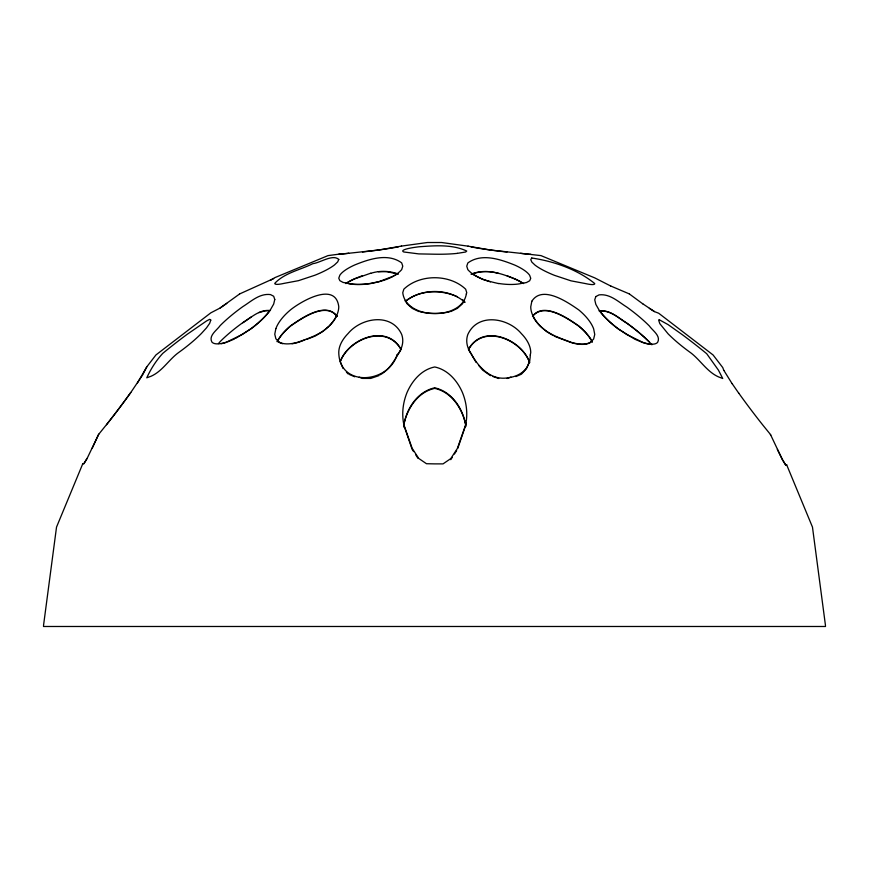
<?xml version="1.0" encoding="UTF-8"?>
<svg xmlns="http://www.w3.org/2000/svg" width="869" height="869" viewBox="0 0 869 869"><rect width="100%" height="100%" fill="white"/><g stroke="black" fill="none" stroke-linecap="round" stroke-linejoin="round"><path stroke-width="1.3" d="M403.607 426.94C405.682 409.766 416.935 391.669 434.75 387.802C452.412 391.81 463.492 409.451 465.903 426.451M43.504 625.647L56.528 527.103L82.816 463.644L83.88 463.644L87.074 458.376M82.816 463.644L83.88 463.774L87.074 458.517L98.794 434.131M403.846 424.496C407.3 408.495 417.783 391.93 434.75 388.378C451.706 392.115 462.221 408.517 465.665 424.583M457.8 448.295L465.665 425.321A84.945 67.032 9.7 0 0 466.132 422.703M239.616 293.961L220.15 307.995L210.809 312.851L155.909 354.976L146.752 366.903L137.411 383.001M146.785 366.903L142.494 375.169L130.785 392.506A84.945 8.82 -52.5 0 1 106.507 424.702M529.655 360.961L526.462 368.717L521.378 374.213L515.849 376.581M92.168 448.339L98.545 434.5L106.507 424.626A84.945 8.82 -52.5 0 0 130.785 392.44M340.387 361.113C349.175 338.313 386.944 323.442 401.033 349.295M340.387 361.417C349.175 338.606 386.944 323.789 401.033 349.631M464.383 300.424L462.46 303.792L457.376 308.354L450.75 311.591M468.478 349.349C482.914 323.04 521.291 339.04 529.655 362.34M468.478 349.675C482.914 323.377 521.291 339.334 529.655 362.645M450.75 459.668L452.228 457.409M454.433 454.02L456.649 450.631M532.48 316.316C543.559 301.413 567.794 318.347 578.743 325.897A50.359 24.451 25.2 0 1 592.289 341.756M533.11 315.708C544.961 302.564 567.729 318.575 578.743 326.157A50.359 24.451 25.2 0 1 592.289 342.028M218.456 343.603L220.15 341.615A50.359 11.797 -35.6 0 1 242.777 322.66L251.054 317.066M405.443 301.228C421.791 288.16 449.186 288.008 464.861 302.271M405.443 301.402C419.629 289.638 440.996 289.42 457.376 296.72M592.05 340.909L590.453 342.516A25.94 12.59 25.2 0 1 571.02 342.516L554.465 336.27M328.449 326.744L322.768 331.545L315.045 336.118L306.768 339.344M270.487 280.329L274.745 277.678L328.037 255.605L338.791 254.182A31.795 0.543 -7.5 0 0 348.143 253.357L348.849 253.259M380.144 374.8C388.736 370.205 393.657 361.667 398.469 353.705A50.359 30.556 -5.8 0 0 401.282 348.512M220.15 307.952L226.776 303.379M242.777 322.79C251.304 317.522 259.57 309.125 270.487 310.57M394.461 275.582L396.47 274.387M235.673 338.323L251.054 328.808A50.359 18.76 -31.6 0 0 268.966 311.906M273.681 278.558L239.562 293.961M258.777 312.623L265.403 310.776L269.216 310.776M393.385 276.125L379.047 281.621L370.759 283.359A29.742 10.591 -9.1 0 1 348.132 283.359L343.049 282.414L339.855 280.665L338.769 278.199L339.855 275.18A37.345 11.416 -14.3 0 1 354.758 264.947C369.053 259.136 387.835 252.76 401.674 262.873L402.76 266.153L401.674 269.651C393.874 278.308 381.828 281.35 370.759 283.533A29.742 10.591 -9.1 0 1 348.132 283.533L347.73 283.392M227.884 341.756L234.489 338.975M362.482 275.658L354.758 278.677A37.345 11.416 -14.3 0 0 345.895 283.446M507.029 378.504L510.983 377.048M471.041 274.224C485.413 268.217 501.152 273.214 514.752 278.96A37.345 11.416 14.3 0 1 521.378 282.327M472.312 273.952C480.72 270.878 490.181 270.922 498.752 273.463M379.047 375.582L370.759 378.417L362.482 378.417L359.169 377.2M370.759 273.192L354.758 278.83A37.345 11.416 -14.3 0 0 345.895 283.587M338.769 254.193L348.132 253.346M348.426 253.313L379.047 249.968L401.532 246.079M449.469 311.873C439.899 313.97 429.612 313.85 420.042 311.819M370.759 273.333C379.72 270.422 389.714 270.726 398.469 274.137M401.326 246.112L427.407 242.516L441.593 242.516L468.25 246.188M457.376 253.357L465.665 252.01L466.751 251.054C452.325 244.156 434.478 245.634 418.76 246.807A32.479 3.954 -2.9 0 0 403.857 251.988L418.76 253.9L434.75 254.204A31.795 4.149 1 0 0 457.376 253.357M378.373 271.736L386.759 271.66L397.198 273.876M610.733 286.031L594.744 277.884L540.963 255.605L520.531 253.313M599.023 310.885C609.875 309.516 618.239 317.75 626.734 323.029A50.359 11.797 35.6 0 1 649.36 341.973L651.902 344.776M600.294 311.091C610.657 310.179 618.543 318.173 626.734 323.149A50.359 11.797 35.6 0 1 649.36 342.104M825.496 625.647L812.472 527.103L786.695 464.872L785.63 464.872L782.437 459.603L777.342 449.436M43.45 626.484L825.55 626.484M520.955 253.368L490.464 250.033L468.043 246.155M498.752 283.609C487.813 281.089 475.615 278.373 467.837 269.672L466.751 266.186L467.837 262.959C481.643 252.846 500.403 259.331 514.752 265.078A37.345 11.416 14.3 0 1 529.655 275.31L530.742 278.33L529.655 280.796L526.462 282.544L521.378 283.446A29.752 10.591 9.1 0 1 498.741 283.468M530.72 254.259L530.742 254.259A31.795 0.543 7.5 0 1 521.367 253.422M490.464 281.871L482.751 279.394L472.117 273.865M492.832 376.483L498.752 378.504M507.029 275.788L514.752 278.808A37.345 11.416 14.3 0 1 523.616 283.576M629.438 293.961L610.733 285.999M349.24 374.43L354.758 376.798M418.76 311.536L412.134 308.31L407.05 303.737L405.128 300.381M642.734 303.77L654.444 311.613L658.702 313.242L713.091 354.976L722.758 367.576L723.812 370.411M553.357 335.608L546.742 331.697L540.116 326.092A50.359 28.471 16.5 0 1 532.675 315.534M649.36 308.343L654.444 311.569M490.464 375.669L482.751 370.172L478.613 365.328M642.734 303.813L629.373 293.961M277.461 340.659L279.058 342.277A25.972 12.611 -25.2 0 0 282.697 343.689M462.46 299.566L464.861 302.097M346.438 372.128L348.132 373.952M786.695 464.872L785.63 465.013L782.437 459.744L770.477 434.5L763.004 425.289A84.945 8.82 52.5 0 1 738.726 393.103M337.031 316.164C325.973 301.108 301.739 318.108 290.767 325.658A50.359 24.451 -25.2 0 0 277.222 341.517M337.031 316.468C325.994 301.347 301.749 318.369 290.767 325.918A50.359 24.451 -25.2 0 0 277.222 341.789M732.1 383.587L738.726 393.179M732.1 383.663L723.812 370.335M413.601 451.598L412.134 449.338L403.846 425.234M415.816 454.987L418.022 458.376M476.125 362.416L471.041 353.759A50.359 30.556 5.8 0 1 468.673 349.62M770.412 434.5L770.716 435.195M340.311 361.808L343.049 368.467M336.835 315.382A50.359 28.471 -16.5 0 1 329.394 325.94M305.182 339.66A25.972 12.611 -25.2 0 1 291.995 343.787M398.469 246.807A32.479 1.64 -7 0 1 362.482 251.977M226.776 342.212A25.94 9.668 -31.6 0 1 221.16 343.722M507.029 252.043A32.479 1.64 7 0 1 471.041 246.872M652.119 344.406A25.94 9.668 31.6 0 1 642.734 342.527L635.011 339.29L618.456 329.123A50.359 18.76 31.6 0 1 599.762 311.189M530.275 354.976C530.242 369.325 519.847 376.559 507.029 377.939C490.485 380.361 478.015 366.642 471.041 353.422A50.359 30.556 5.8 0 1 467.837 334.467C477.852 312.492 508.115 317.696 521.378 333.631A50.359 28.471 16.5 0 1 530.742 352.586L530.275 354.976M466.338 293.961C462.069 320.639 405.823 320.064 402.76 292.668L403.846 289.171C419.836 273.876 449.675 273.941 465.665 289.203L466.751 292.69L466.338 293.961M275.864 328.612L274.767 334.207L275.864 338.78L279.058 342.017A25.94 12.59 -25.2 0 0 298.491 342.017C309.473 337.965 321.063 334.413 329.394 325.636A50.359 28.471 -16.5 0 0 338.769 306.681C335.608 281.176 301.5 301.141 290.767 309.657A50.359 24.451 -25.2 0 0 275.864 328.612M531.839 301.228L530.742 306.833A50.359 28.471 16.5 0 0 540.116 325.788C548.458 334.543 560.06 338.117 571.02 342.256A25.94 12.59 25.2 0 0 590.453 342.256L593.646 339.019L594.744 334.446L593.646 328.851A50.359 24.451 25.2 0 0 578.743 309.896C567.718 302.249 542.31 284.684 531.839 301.228M274.767 299.479L273.681 304.052L270.487 309.657A50.359 18.76 -31.6 0 1 251.054 328.601L242.777 334.207L226.776 342.006A25.94 9.668 -31.6 0 1 211.873 342.006C208.375 335.543 216.957 330.209 220.15 325.614A50.359 11.797 -35.6 0 1 242.777 306.659C251.26 301.358 259.635 293.201 270.487 294.58L273.681 296.253L274.767 299.479M465.665 424.756L457.376 448.447L450.75 458.615L443.038 463.883L434.75 463.883L426.473 463.72L418.76 458.452L412.134 448.285L403.846 424.669A84.945 67.032 -9.7 0 1 407.05 392.484C412.199 380.665 421.595 369.564 434.75 366.968C447.893 369.759 457.311 380.698 462.46 392.571A84.945 67.032 9.7 0 1 465.665 424.756M210.776 320.064L209.69 323.301L206.496 327.874L201.412 333.468A50.359 11.797 -35.6 0 1 178.786 352.423C168.912 359.484 162.546 371.128 151.076 376.244L146.785 377.809C150.793 368.999 156.246 360.429 162.785 353.346A50.359 4.019 -37.5 0 1 187.063 334.391L206.496 320.987L209.69 319.314L210.776 320.064M595.83 296.568L594.744 299.794L595.83 304.367L599.023 309.961A50.359 18.76 31.6 0 0 618.456 328.916L626.734 334.522L642.734 342.321A25.94 9.668 31.6 0 0 657.637 342.321C661.103 335.89 652.543 330.557 649.36 325.984A50.359 11.797 35.6 0 0 626.734 307.029C618.239 301.749 609.875 293.526 599.023 294.895L595.83 296.568M338.769 259.451L337.672 261.927L334.478 264.947A37.345 8.766 -18.3 0 1 315.045 275.18L298.491 280.665L284.141 283.348A29.742 4.388 -21.1 0 1 274.767 283.348C284.652 272.823 300.239 269.944 312.894 263.655C319.977 262.916 332.881 253.791 338.769 259.451M397.014 354.976C388.117 383.707 339.236 387.552 338.769 352.434A50.359 28.471 -16.5 0 1 348.132 333.49C361.374 317.467 391.669 312.525 401.674 334.424A50.359 30.556 -5.8 0 1 398.469 353.368L397.014 354.976M531.752 258.017L530.742 259.625L531.839 262.09L535.032 265.11A37.345 8.766 18.3 0 0 554.465 275.343L571.02 280.839L585.369 283.555A29.742 4.388 21.1 0 0 594.744 283.555C577.44 269.455 553.77 261.232 531.752 258.017M659.202 319.716L658.735 320.433L659.821 323.659L668.098 333.837A50.359 11.797 35.6 0 0 690.725 352.792C700.414 360.124 706.953 371.671 718.435 376.864L722.726 378.482L718.435 370.151L706.725 353.737A50.359 4.019 37.5 0 0 682.447 334.782L668.098 324.615L659.202 319.716"/></g></svg>
